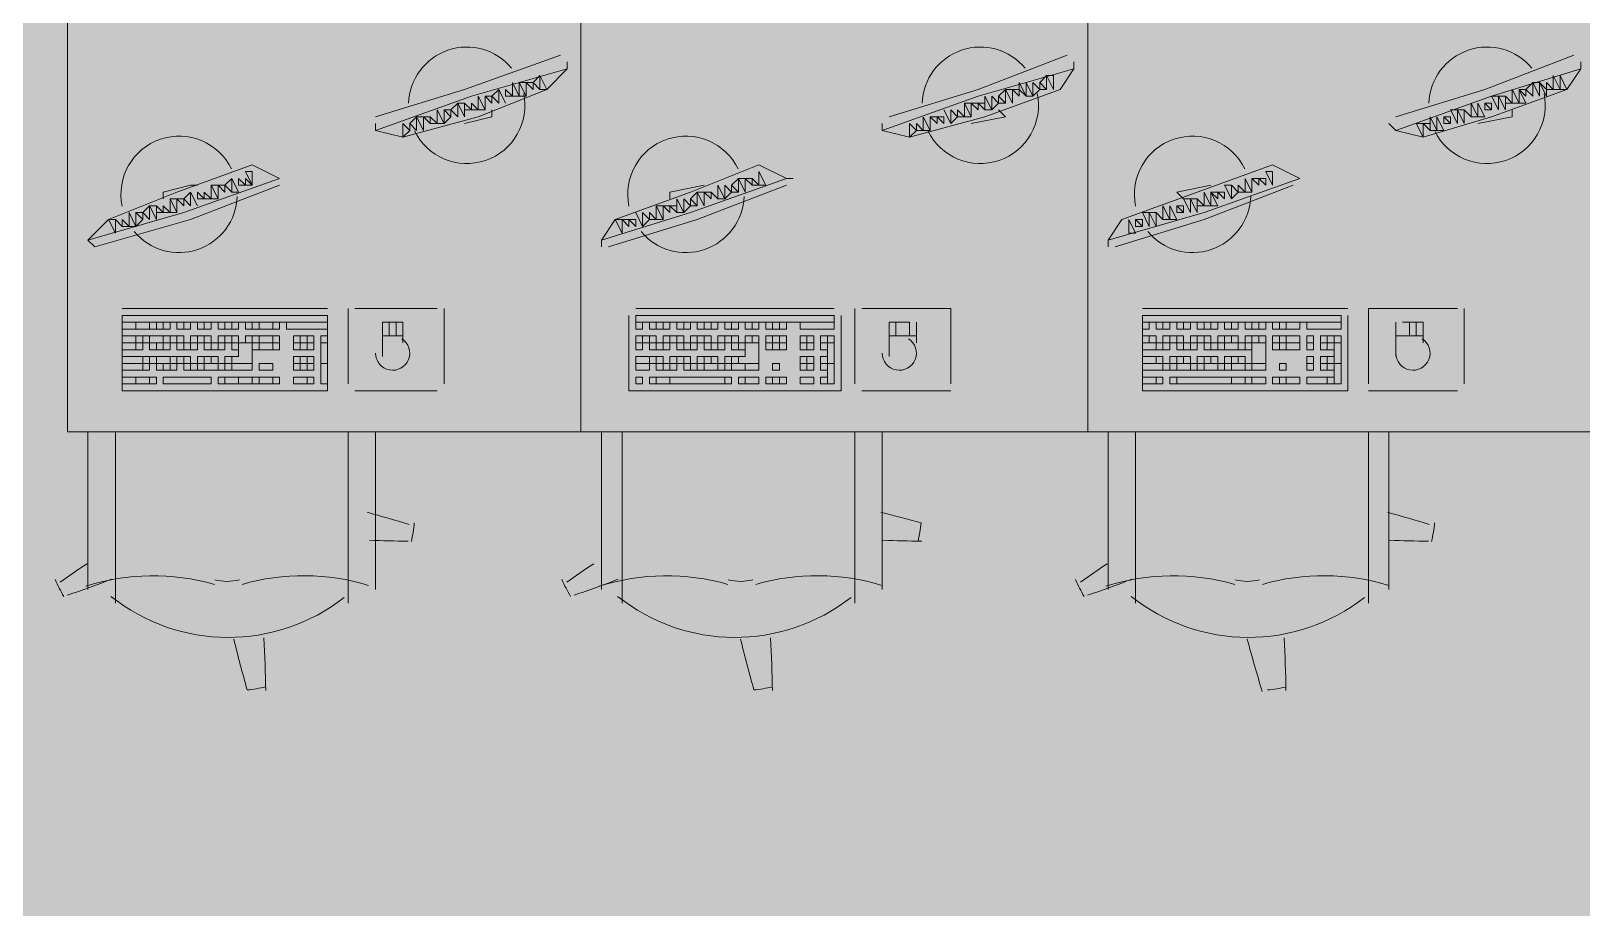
# Model space of a CAD drawing. Header units: millimetres. Extents: x -59 to 47, y 152 to 919.
# Drawn here: x 19.756 to 23.151, y 467.009 to 468.929 of the extents above; entities that cross this region are included whole.
import ezdxf

# ---------------------------------------------------------------- set-up
doc = ezdxf.new("R2010")
doc.units = ezdxf.units.MM
doc.layers.add('PDF_014405$FT-FIXFIT', color=7, linetype='Continuous')
doc.layers.add('PDF_014405$HL-TMP', color=7, linetype='Continuous', true_color=0xe6db59)

msp = doc.modelspace()

# ---------------------------------------------------------------- linework, layer by layer
at = {"layer": 'PDF_014405$FT-FIXFIT', "lineweight": 0}
for points in [[(19.8358, 469.2658), (20.9607, 469.2658), (20.9607, 468.0509), (19.8358, 468.0509)], [(20.9607, 469.2658), (22.0706, 469.2658), (22.0706, 468.0509), (20.9607, 468.0509)], [(22.0706, 469.2658), (23.1805, 469.2658), (23.1805, 468.0509), (22.0706, 468.0509)], [(20.8107, 468.8159), (20.8107, 468.8009), (20.8107, 468.7859), (20.8257, 468.7859)], [(20.8257, 468.8159), (20.8257, 468.7859), (20.8407, 468.7859)], [(20.8407, 468.8159), (20.8257, 468.8159), (20.8407, 468.7859), (20.8407, 468.8009)], [(20.8557, 468.8159), (20.8407, 468.8159), (20.8557, 468.8009)], [(20.8707, 468.8309), (20.8557, 468.8159), (20.8707, 468.8009)], [(20.8707, 468.8309), (20.8707, 468.8009), (20.8857, 468.8009)], [(21.9206, 468.8159), (21.9206, 468.8009), (21.9356, 468.7859)], [(21.9356, 468.8159), (21.9356, 468.7859), (21.9506, 468.7859)], [(21.9506, 468.8159), (21.9506, 468.7859), (21.9656, 468.8009)], [(21.9806, 468.8309), (21.9656, 468.8159), (21.9806, 468.8009)], [(21.9656, 468.8159), (21.9656, 468.8009), (21.9806, 468.8009)], [(21.9956, 468.8309), (21.9806, 468.8309), (21.9956, 468.8009)], [(23.0455, 468.8159), (23.0305, 468.8009), (23.0455, 468.7859)], [(23.0605, 468.8159), (23.0455, 468.8159), (23.0605, 468.7859)], [(23.0605, 468.8159), (23.0755, 468.7859), (23.0755, 468.8009)], [(23.0755, 468.8159), (23.0755, 468.8009), (23.0905, 468.8009)], [(23.0905, 468.8309), (23.0905, 468.8159), (23.0905, 468.8009), (23.1055, 468.8009)], [(23.1055, 468.8309), (23.1055, 468.8009), (23.1205, 468.8009)], [(20.6907, 468.7709), (20.6757, 468.7559), (20.6907, 468.7409)], [(20.7057, 468.7709), (20.6907, 468.7709), (20.7057, 468.7409)], [(20.7057, 468.7709), (20.7057, 468.7559), (20.7207, 468.7559)], [(20.7207, 468.7709), (20.7207, 468.7559), (20.7357, 468.7559)], [(20.7357, 468.7859), (20.7357, 468.7559), (20.7507, 468.7559)], [(20.7507, 468.7859), (20.7507, 468.7559), (20.7507, 468.7709)], [(20.7657, 468.7859), (20.7507, 468.7859), (20.7657, 468.7709)], [(20.7807, 468.8009), (20.7657, 468.7859), (20.7807, 468.7709)], [(20.7957, 468.8009), (20.7957, 468.7859), (20.8107, 468.7859)], [(21.8006, 468.7709), (21.8006, 468.7559), (21.8006, 468.7409), (21.8156, 468.7409)], [(21.8156, 468.7709), (21.8006, 468.7709), (21.8156, 468.7409)], [(21.8306, 468.7709), (21.8156, 468.7709), (21.8306, 468.7559)], [(21.8456, 468.7709), (21.8306, 468.7709), (21.8456, 468.7559)], [(21.8456, 468.7859), (21.8456, 468.7559), (21.8606, 468.7559)], [(21.8606, 468.7859), (21.8606, 468.7559), (21.8756, 468.7709)], [(21.8906, 468.8009), (21.8756, 468.7859), (21.8906, 468.7709)], [(21.8756, 468.7859), (21.8756, 468.7709), (21.8906, 468.7709)], [(21.9056, 468.8009), (21.8906, 468.8009), (21.9056, 468.7709)], [(21.9206, 468.8009), (21.9056, 468.8009), (21.9206, 468.7859)], [(22.9105, 468.7709), (22.9105, 468.7559), (22.9105, 468.7409), (22.9255, 468.7409)], [(22.9255, 468.7709), (22.9255, 468.7409), (22.9405, 468.7409)], [(22.9555, 468.7709), (22.9405, 468.7709), (22.9555, 468.7559)], [(22.9405, 468.7709), (22.9405, 468.7559), (22.9555, 468.7559)], [(22.9705, 468.7859), (22.9555, 468.7859), (22.9705, 468.7559)], [(22.9855, 468.7859), (22.9705, 468.7859), (22.9855, 468.7559), (22.9855, 468.7709)], [(22.9855, 468.7859), (22.9855, 468.7709), (23.0005, 468.7709)], [(23.0005, 468.8009), (23.0005, 468.7859), (23.0005, 468.7709), (23.0155, 468.7709)], [(23.0155, 468.8009), (23.0155, 468.7709), (23.0305, 468.7709)], [(23.0305, 468.8009), (23.0155, 468.8009), (23.0305, 468.7859)], [(20.6007, 468.7409), (20.5857, 468.7259), (20.6007, 468.7109)], [(20.6157, 468.7409), (20.6007, 468.7409), (20.6157, 468.7109)], [(20.6307, 468.7409), (20.6157, 468.7409), (20.6307, 468.7259)], [(20.6307, 468.7409), (20.6307, 468.7259), (20.6457, 468.7259)], [(20.6457, 468.7559), (20.6457, 468.7259), (20.6607, 468.7259)], [(20.6607, 468.7559), (20.6607, 468.7259), (20.6757, 468.7409)], [(20.6757, 468.7559), (20.6607, 468.7559), (20.6757, 468.7409)], [(21.7106, 468.7409), (21.7106, 468.7259), (21.7106, 468.7109), (21.7256, 468.7109)], [(21.7406, 468.7409), (21.7256, 468.7409), (21.7406, 468.7259)], [(21.7556, 468.7409), (21.7406, 468.7409), (21.7556, 468.7259)], [(21.7706, 468.7559), (21.7706, 468.7259), (21.7856, 468.7409)], [(21.7856, 468.7559), (21.7856, 468.7409), (21.8006, 468.7409)], [(22.8205, 468.7409), (22.8205, 468.7259), (22.8205, 468.7109), (22.8355, 468.7109)], [(22.8355, 468.7409), (22.8355, 468.7109), (22.8505, 468.7109)], [(22.8505, 468.7409), (22.8505, 468.7259), (22.8655, 468.7259)], [(22.8655, 468.7409), (22.8505, 468.7409), (22.8655, 468.7259)], [(22.8805, 468.7559), (22.8655, 468.7559), (22.8805, 468.7259)], [(22.8955, 468.7559), (22.8805, 468.7559), (22.8955, 468.7259), (22.8955, 468.7409)], [(20.5707, 468.7259), (20.5707, 468.6959), (20.5857, 468.7109)], [(21.6806, 468.7259), (21.6806, 468.6959), (21.6956, 468.7109)], [(21.6956, 468.7259), (21.6956, 468.7109), (21.7106, 468.7109)], [(22.8055, 468.7259), (22.7905, 468.7259), (22.8055, 468.6959), (22.8055, 468.7109)], [(22.8205, 468.7259), (22.8055, 468.7259), (22.8205, 468.7109)], [(20.1957, 468.5759), (20.1957, 468.6059), (20.1807, 468.5909)], [(20.1957, 468.5759), (20.2107, 468.5759), (20.1957, 468.6059)], [(20.2107, 468.5909), (20.2257, 468.5909), (20.2107, 468.6059)], [(20.2407, 468.5909), (20.2407, 468.6209), (20.2257, 468.6209)], [(20.2257, 468.5909), (20.2407, 468.5909), (20.2257, 468.6059)], [(21.3056, 468.5759), (21.3056, 468.6059), (21.2906, 468.5909)], [(21.3206, 468.5759), (21.3206, 468.6059), (21.3056, 468.6059)], [(21.3356, 468.5909), (21.3356, 468.6059), (21.3206, 468.6059)], [(21.3356, 468.5909), (21.3506, 468.5909), (21.3356, 468.6059)], [(21.3506, 468.5909), (21.3656, 468.5909), (21.3506, 468.6209)], [(22.4155, 468.5759), (22.4305, 468.5759), (22.4155, 468.6059), (22.4155, 468.5909)], [(22.4455, 468.5909), (22.4455, 468.6059), (22.4305, 468.6059)], [(22.4605, 468.5909), (22.4605, 468.6059), (22.4455, 468.6059)], [(22.4755, 468.5909), (22.4755, 468.6209), (22.4605, 468.6209)], [(20.1057, 468.5459), (20.1057, 468.5759), (20.0907, 468.5609)], [(20.1207, 468.5609), (20.1357, 468.5609), (20.1207, 468.5759)], [(20.1357, 468.5609), (20.1507, 468.5609), (20.1357, 468.5759)], [(20.1657, 468.5609), (20.1657, 468.5759), (20.1657, 468.5909), (20.1507, 468.5909)], [(20.1507, 468.5609), (20.1657, 468.5609), (20.1507, 468.5909)], [(20.1807, 468.5759), (20.1807, 468.5909), (20.1657, 468.5909)], [(21.2156, 468.5459), (21.2156, 468.5759), (21.2007, 468.5609)], [(21.2306, 468.5459), (21.2306, 468.5759), (21.2156, 468.5759)], [(21.2456, 468.5609), (21.2456, 468.5759), (21.2306, 468.5759)], [(21.2606, 468.5609), (21.2756, 468.5609), (21.2606, 468.5909)], [(21.2756, 468.5609), (21.2906, 468.5759), (21.2756, 468.5909)], [(21.2906, 468.5759), (21.3056, 468.5759), (21.2906, 468.5909)], [(22.3256, 468.5459), (22.3406, 468.5459), (22.3256, 468.5759), (22.3256, 468.5609)], [(22.3556, 468.5609), (22.3556, 468.5759), (22.3406, 468.5759)], [(22.3406, 468.5459), (22.3556, 468.5459), (22.3406, 468.5759)], [(22.3705, 468.5609), (22.3705, 468.5759), (22.3556, 468.5759)], [(22.3855, 468.5609), (22.3855, 468.5909), (22.3705, 468.5909)], [(22.3855, 468.5609), (22.4005, 468.5759), (22.3855, 468.5909)], [(22.4005, 468.5759), (22.4155, 468.5759), (22.4005, 468.5909)], [(19.9708, 468.5009), (19.9858, 468.5009), (19.9708, 468.5309)], [(20.0008, 468.5159), (20.0008, 468.5309), (19.9858, 468.5309)], [(19.9858, 468.5009), (20.0008, 468.5159), (19.9858, 468.5309)], [(20.0158, 468.5159), (20.0158, 468.5459), (20.0008, 468.5309)], [(20.0308, 468.5159), (20.0308, 468.5459), (20.0158, 468.5459)], [(20.0308, 468.5309), (20.0458, 468.5309), (20.0308, 468.5459)], [(20.0458, 468.5309), (20.0608, 468.5309), (20.0458, 468.5459)], [(20.0757, 468.5309), (20.0757, 468.5459), (20.0757, 468.5609), (20.0608, 468.5609)], [(20.0608, 468.5309), (20.0757, 468.5309), (20.0608, 468.5609)], [(20.0907, 468.5459), (20.0907, 468.5609), (20.0757, 468.5609)], [(21.0957, 468.5009), (21.1107, 468.5159), (21.0957, 468.5309)], [(21.1107, 468.5159), (21.1257, 468.5159), (21.1107, 468.5309)], [(21.1407, 468.5159), (21.1407, 468.5459), (21.1257, 468.5459)], [(21.1257, 468.5159), (21.1407, 468.5159), (21.1257, 468.5459), (21.1257, 468.5309)], [(21.1557, 468.5309), (21.1557, 468.5459), (21.1407, 468.5459)], [(21.1707, 468.5309), (21.1707, 468.5459), (21.1557, 468.5459)], [(21.1707, 468.5309), (21.1857, 468.5309), (21.1707, 468.5609)], [(21.1857, 468.5309), (21.2007, 468.5459), (21.1857, 468.5609)], [(21.2007, 468.5459), (21.2156, 468.5459), (21.2007, 468.5609)], [(22.2056, 468.5009), (22.2056, 468.5309), (22.1906, 468.5309)], [(22.2206, 468.5009), (22.2206, 468.5159), (22.2206, 468.5309), (22.2056, 468.5309)], [(22.2356, 468.5159), (22.2506, 468.5159), (22.2356, 468.5459), (22.2356, 468.5309)], [(22.2506, 468.5159), (22.2656, 468.5159), (22.2506, 468.5459)], [(22.2806, 468.5309), (22.2806, 468.5459), (22.2656, 468.5459)], [(22.2656, 468.5309), (22.2806, 468.5309), (22.2656, 468.5459)], [(22.2956, 468.5309), (22.2956, 468.5609), (22.2806, 468.5609)], [(22.3106, 468.5309), (22.3106, 468.5459), (22.3106, 468.5609), (22.2956, 468.5609)], [(22.3106, 468.5459), (22.3256, 468.5459), (22.3106, 468.5609)], [(19.9408, 468.4859), (19.9408, 468.5159), (19.9258, 468.5159)], [(19.9558, 468.5009), (19.9708, 468.5009), (19.9558, 468.5159)], [(21.0507, 468.4859), (21.0507, 468.5159), (21.0357, 468.5159)], [(21.0657, 468.5009), (21.0657, 468.5159), (21.0507, 468.5159)], [(21.0807, 468.5009), (21.0807, 468.5159), (21.0657, 468.5159)], [(22.1606, 468.4859), (22.1756, 468.4859), (22.1606, 468.5159)], [(22.1906, 468.5009), (22.1906, 468.5159), (22.1756, 468.5159)], [(22.1756, 468.5009), (22.1906, 468.5009), (22.1756, 468.5159)], [(19.9558, 468.3059), (20.4057, 468.3059), (20.4057, 468.2909), (19.9558, 468.2909)], [(21.0807, 468.3059), (21.5156, 468.3059), (21.5156, 468.2909), (21.0807, 468.2909)], [(22.1906, 468.3059), (22.6255, 468.3059), (22.6255, 468.2909), (22.1906, 468.2909)], [(19.9558, 468.2759), (19.9858, 468.2759), (19.9858, 468.2909), (19.9558, 468.2909)], [(19.9558, 468.2459), (19.9858, 468.2459), (19.9858, 468.2609), (19.9558, 468.2609)], [(19.9858, 468.2759), (20.0158, 468.2759), (20.0158, 468.2909), (19.9858, 468.2909)], [(19.9858, 468.2459), (20.0008, 468.2459), (20.0008, 468.2609), (19.9858, 468.2609)], [(20.0008, 468.2459), (20.0158, 468.2459), (20.0158, 468.2609), (20.0008, 468.2609)], [(20.0158, 468.2759), (20.0308, 468.2759), (20.0308, 468.2909), (20.0158, 468.2909)], [(20.0158, 468.2459), (20.0458, 468.2459), (20.0458, 468.2609), (20.0158, 468.2609)], [(20.0308, 468.2759), (20.0458, 468.2759), (20.0458, 468.2909), (20.0308, 468.2909)], [(20.0458, 468.2759), (20.0608, 468.2759), (20.0608, 468.2909), (20.0458, 468.2909)], [(20.0458, 468.2459), (20.0608, 468.2459), (20.0608, 468.2609), (20.0458, 468.2609)], [(20.0608, 468.2459), (20.0757, 468.2459), (20.0757, 468.2609), (20.0608, 468.2609)], [(20.0757, 468.2759), (20.0907, 468.2759), (20.0907, 468.2909), (20.0757, 468.2909)], [(20.0757, 468.2459), (20.0907, 468.2459), (20.0907, 468.2609), (20.0757, 468.2609)], [(20.0907, 468.2759), (20.1057, 468.2759), (20.1057, 468.2909), (20.0907, 468.2909)], [(20.1057, 468.2459), (20.1207, 468.2459), (20.1207, 468.2609), (20.1057, 468.2609)], [(20.1207, 468.2759), (20.1357, 468.2759), (20.1357, 468.2909), (20.1207, 468.2909)], [(20.1207, 468.2459), (20.1357, 468.2459), (20.1357, 468.2609), (20.1207, 468.2609)], [(20.1357, 468.2759), (20.1507, 468.2759), (20.1507, 468.2909), (20.1357, 468.2909)], [(20.1357, 468.2459), (20.1507, 468.2459), (20.1507, 468.2609), (20.1357, 468.2609)], [(20.1657, 468.2759), (20.1807, 468.2759), (20.1807, 468.2909), (20.1657, 468.2909)], [(20.1657, 468.2459), (20.1807, 468.2459), (20.1807, 468.2609), (20.1657, 468.2609)], [(20.1807, 468.2759), (20.1957, 468.2759), (20.1957, 468.2909), (20.1807, 468.2909)], [(20.1807, 468.2459), (20.1957, 468.2459), (20.1957, 468.2609), (20.1807, 468.2609)], [(20.1957, 468.2759), (20.2107, 468.2759), (20.2107, 468.2909), (20.1957, 468.2909)], [(20.1957, 468.2459), (20.2107, 468.2459), (20.2107, 468.2609), (20.1957, 468.2609)], [(20.2257, 468.2759), (20.2407, 468.2759), (20.2407, 468.2909), (20.2257, 468.2909)], [(20.2257, 468.2459), (20.2407, 468.2459), (20.2407, 468.2609), (20.2257, 468.2609)], [(20.2407, 468.2759), (20.2557, 468.2759), (20.2557, 468.2909), (20.2407, 468.2909)], [(20.2407, 468.2459), (20.2557, 468.2459), (20.2557, 468.2609), (20.2407, 468.2609)], [(20.2557, 468.2759), (20.2857, 468.2759), (20.2857, 468.2909), (20.2557, 468.2909)], [(20.2557, 468.2459), (20.2857, 468.2459), (20.2857, 468.2609), (20.2557, 468.2609)], [(20.2857, 468.2759), (20.3007, 468.2759), (20.3007, 468.2909), (20.2857, 468.2909)], [(20.2857, 468.2459), (20.3007, 468.2459), (20.3007, 468.2609), (20.2857, 468.2609)], [(20.3157, 468.2909), (20.4057, 468.2909), (20.4057, 468.2759), (20.3157, 468.2759)], [(20.3307, 468.2459), (20.3457, 468.2459), (20.3457, 468.2609), (20.3307, 468.2609)], [(20.3457, 468.2459), (20.3607, 468.2459), (20.3607, 468.2609), (20.3457, 468.2609)], [(20.3607, 468.2459), (20.3757, 468.2459), (20.3757, 468.2609), (20.3607, 468.2609)], [(20.3907, 468.2459), (20.4057, 468.2459), (20.4057, 468.2609), (20.3907, 468.2609)], [(21.0807, 468.2759), (21.0957, 468.2759), (21.0957, 468.2909), (21.0807, 468.2909)], [(21.0807, 468.2459), (21.0957, 468.2459), (21.0957, 468.2609), (21.0807, 468.2609)], [(21.0957, 468.2459), (21.1107, 468.2459), (21.1107, 468.2609), (21.0957, 468.2609)], [(21.1107, 468.2759), (21.1257, 468.2759), (21.1257, 468.2909), (21.1107, 468.2909)], [(21.1107, 468.2459), (21.1257, 468.2459), (21.1257, 468.2609), (21.1107, 468.2609)], [(21.1257, 468.2759), (21.1407, 468.2759), (21.1407, 468.2909), (21.1257, 468.2909)], [(21.1407, 468.2759), (21.1557, 468.2759), (21.1557, 468.2909), (21.1407, 468.2909)], [(21.1407, 468.2459), (21.1557, 468.2459), (21.1557, 468.2609), (21.1407, 468.2609)], [(21.1557, 468.2459), (21.1707, 468.2459), (21.1707, 468.2609), (21.1557, 468.2609)], [(21.1707, 468.2759), (21.1857, 468.2759), (21.1857, 468.2909), (21.1707, 468.2909)], [(21.1707, 468.2459), (21.1857, 468.2459), (21.1857, 468.2609), (21.1707, 468.2609)], [(21.1857, 468.2759), (21.2007, 468.2759), (21.2007, 468.2909), (21.1857, 468.2909)], [(21.2007, 468.2459), (21.2156, 468.2459), (21.2156, 468.2609), (21.2007, 468.2609)], [(21.2156, 468.2759), (21.2306, 468.2759), (21.2306, 468.2909), (21.2156, 468.2909)], [(21.2156, 468.2459), (21.2306, 468.2459), (21.2306, 468.2609), (21.2156, 468.2609)], [(21.2306, 468.2759), (21.2456, 468.2759), (21.2456, 468.2909), (21.2306, 468.2909)], [(21.2306, 468.2459), (21.2456, 468.2459), (21.2456, 468.2609), (21.2306, 468.2609)], [(21.2456, 468.2759), (21.2606, 468.2759), (21.2606, 468.2909), (21.2456, 468.2909)], [(21.2606, 468.2459), (21.2756, 468.2459), (21.2756, 468.2609), (21.2606, 468.2609)], [(21.2756, 468.2759), (21.2906, 468.2759), (21.2906, 468.2909), (21.2756, 468.2909)], [(21.2756, 468.2459), (21.2906, 468.2459), (21.2906, 468.2609), (21.2756, 468.2609)], [(21.2906, 468.2759), (21.3056, 468.2759), (21.3056, 468.2909), (21.2906, 468.2909)], [(21.2906, 468.2459), (21.3056, 468.2459), (21.3056, 468.2609), (21.2906, 468.2609)], [(21.3206, 468.2759), (21.3356, 468.2759), (21.3356, 468.2909), (21.3206, 468.2909)], [(21.3206, 468.2459), (21.3356, 468.2459), (21.3356, 468.2609), (21.3206, 468.2609)], [(21.3356, 468.2759), (21.3506, 468.2759), (21.3506, 468.2909), (21.3356, 468.2909)], [(21.3356, 468.2459), (21.3506, 468.2459), (21.3506, 468.2609), (21.3356, 468.2609)], [(21.3656, 468.2759), (21.3806, 468.2759), (21.3806, 468.2909), (21.3656, 468.2909)], [(21.3656, 468.2459), (21.3806, 468.2459), (21.3806, 468.2609), (21.3656, 468.2609)], [(21.3806, 468.2759), (21.3956, 468.2759), (21.3956, 468.2909), (21.3806, 468.2909)], [(21.3806, 468.2459), (21.3956, 468.2459), (21.3956, 468.2609), (21.3806, 468.2609)], [(21.3956, 468.2759), (21.4106, 468.2759), (21.4106, 468.2909), (21.3956, 468.2909)], [(21.3956, 468.2459), (21.4106, 468.2459), (21.4106, 468.2609), (21.3956, 468.2609)], [(21.4406, 468.2909), (21.5156, 468.2909), (21.5156, 468.2759), (21.4406, 468.2759)], [(21.4406, 468.2459), (21.4556, 468.2459), (21.4556, 468.2609), (21.4406, 468.2609)], [(21.4556, 468.2459), (21.4706, 468.2459), (21.4706, 468.2609), (21.4556, 468.2609)], [(21.4856, 468.2459), (21.5006, 468.2459), (21.5006, 468.2609), (21.4856, 468.2609)], [(21.5006, 468.2459), (21.5156, 468.2459), (21.5156, 468.2609), (21.5006, 468.2609)], [(22.1906, 468.2759), (22.2056, 468.2759), (22.2056, 468.2909), (22.1906, 468.2909)], [(22.1906, 468.2459), (22.2056, 468.2459), (22.2056, 468.2609), (22.1906, 468.2609)], [(22.2056, 468.2459), (22.2206, 468.2459), (22.2206, 468.2609), (22.2056, 468.2609)], [(22.2206, 468.2759), (22.2356, 468.2759), (22.2356, 468.2909), (22.2206, 468.2909)], [(22.2356, 468.2759), (22.2506, 468.2759), (22.2506, 468.2909), (22.2356, 468.2909)], [(22.2356, 468.2459), (22.2506, 468.2459), (22.2506, 468.2609), (22.2356, 468.2609)], [(22.2506, 468.2459), (22.2656, 468.2459), (22.2656, 468.2609), (22.2506, 468.2609)], [(22.2656, 468.2759), (22.2806, 468.2759), (22.2806, 468.2909), (22.2656, 468.2909)], [(22.2656, 468.2459), (22.2806, 468.2459), (22.2806, 468.2609), (22.2656, 468.2609)], [(22.2806, 468.2759), (22.2956, 468.2759), (22.2956, 468.2909), (22.2806, 468.2909)], [(22.2956, 468.2459), (22.3106, 468.2459), (22.3106, 468.2609), (22.2956, 468.2609)], [(22.3106, 468.2759), (22.3256, 468.2759), (22.3256, 468.2909), (22.3106, 468.2909)], [(22.3106, 468.2459), (22.3256, 468.2459), (22.3256, 468.2609), (22.3106, 468.2609)], [(22.3256, 468.2759), (22.3406, 468.2759), (22.3406, 468.2909), (22.3256, 468.2909)], [(22.3256, 468.2459), (22.3406, 468.2459), (22.3406, 468.2609), (22.3256, 468.2609)], [(22.3406, 468.2759), (22.3556, 468.2759), (22.3556, 468.2909), (22.3406, 468.2909)], [(22.3556, 468.2459), (22.3705, 468.2459), (22.3705, 468.2609), (22.3556, 468.2609)], [(22.3705, 468.2759), (22.3855, 468.2759), (22.3855, 468.2909), (22.3705, 468.2909)], [(22.3705, 468.2459), (22.3855, 468.2459), (22.3855, 468.2609), (22.3705, 468.2609)], [(22.3855, 468.2759), (22.4005, 468.2759), (22.4005, 468.2909), (22.3855, 468.2909)], [(22.3855, 468.2459), (22.4005, 468.2459), (22.4005, 468.2609), (22.3855, 468.2609)], [(22.4155, 468.2759), (22.4305, 468.2759), (22.4305, 468.2909), (22.4155, 468.2909)], [(22.4155, 468.2459), (22.4305, 468.2459), (22.4305, 468.2609), (22.4155, 468.2609)], [(22.4305, 468.2759), (22.4455, 468.2759), (22.4455, 468.2909), (22.4305, 468.2909)], [(22.4305, 468.2459), (22.4455, 468.2459), (22.4455, 468.2609), (22.4305, 468.2609)], [(22.4455, 468.2759), (22.4605, 468.2759), (22.4605, 468.2909), (22.4455, 468.2909)], [(22.4455, 468.2459), (22.4605, 468.2459), (22.4605, 468.2609), (22.4455, 468.2609)], [(22.4755, 468.2759), (22.4905, 468.2759), (22.4905, 468.2909), (22.4755, 468.2909)], [(22.4755, 468.2459), (22.4905, 468.2459), (22.4905, 468.2609), (22.4755, 468.2609)], [(22.4905, 468.2759), (22.5055, 468.2759), (22.5055, 468.2909), (22.4905, 468.2909)], [(22.4905, 468.2459), (22.5055, 468.2459), (22.5055, 468.2609), (22.4905, 468.2609)], [(22.5055, 468.2759), (22.5355, 468.2759), (22.5355, 468.2909), (22.5055, 468.2909)], [(22.5055, 468.2459), (22.5355, 468.2459), (22.5355, 468.2609), (22.5055, 468.2609)], [(22.5505, 468.2909), (22.6255, 468.2909), (22.6255, 468.2759), (22.5505, 468.2759)], [(22.5505, 468.2459), (22.5655, 468.2459), (22.5655, 468.2609), (22.5505, 468.2609)], [(22.5805, 468.2459), (22.5955, 468.2459), (22.5955, 468.2609), (22.5805, 468.2609)], [(22.5955, 468.2459), (22.6105, 468.2459), (22.6105, 468.2609), (22.5955, 468.2609)], [(22.6105, 468.2459), (22.6255, 468.2459), (22.6255, 468.2609), (22.6105, 468.2609)], [(19.9558, 468.2309), (19.9858, 468.2309), (19.9858, 468.2459), (19.9558, 468.2459)], [(19.9858, 468.2309), (20.0008, 468.2309), (20.0008, 468.2459), (19.9858, 468.2459)], [(20.0158, 468.2309), (20.0308, 468.2309), (20.0308, 468.2459), (20.0158, 468.2459)], [(20.0308, 468.2309), (20.0458, 468.2309), (20.0458, 468.2459), (20.0308, 468.2459)], [(20.0458, 468.2309), (20.0608, 468.2309), (20.0608, 468.2459), (20.0458, 468.2459)], [(20.0757, 468.2309), (20.0907, 468.2309), (20.0907, 468.2459), (20.0757, 468.2459)], [(20.0907, 468.2309), (20.1057, 468.2309), (20.1057, 468.2459), (20.0907, 468.2459)], [(20.1057, 468.2309), (20.1207, 468.2309), (20.1207, 468.2459), (20.1057, 468.2459)], [(20.1357, 468.2309), (20.1507, 468.2309), (20.1507, 468.2459), (20.1357, 468.2459)], [(20.1507, 468.2309), (20.1657, 468.2309), (20.1657, 468.2459), (20.1507, 468.2459)], [(20.1657, 468.2309), (20.1807, 468.2309), (20.1807, 468.2459), (20.1657, 468.2459)], [(20.2107, 468.2009), (20.2407, 468.2009), (20.2407, 468.2459), (20.2107, 468.2459), (20.2107, 468.2159), (20.1957, 468.2159), (20.1957, 468.2009)], [(20.1957, 468.2309), (20.2107, 468.2309), (20.2107, 468.2459), (20.1957, 468.2459)], [(20.2407, 468.2309), (20.2557, 468.2309), (20.2557, 468.2459), (20.2407, 468.2459)], [(20.2557, 468.2309), (20.2857, 468.2309), (20.2857, 468.2459), (20.2557, 468.2459)], [(20.2857, 468.2309), (20.3007, 468.2309), (20.3007, 468.2459), (20.2857, 468.2459)], [(20.3307, 468.2309), (20.3457, 468.2309), (20.3457, 468.2459), (20.3307, 468.2459)], [(20.3457, 468.2309), (20.3607, 468.2309), (20.3607, 468.2459), (20.3457, 468.2459)], [(20.3607, 468.2309), (20.3757, 468.2309), (20.3757, 468.2459), (20.3607, 468.2459)], [(20.3907, 468.2009), (20.4057, 468.2009), (20.4057, 468.2459), (20.3907, 468.2459)], [(21.0807, 468.2309), (21.0957, 468.2309), (21.0957, 468.2459), (21.0807, 468.2459)], [(21.1107, 468.2309), (21.1257, 468.2309), (21.1257, 468.2459), (21.1107, 468.2459)], [(21.1257, 468.2309), (21.1407, 468.2309), (21.1407, 468.2459), (21.1257, 468.2459)], [(21.1407, 468.2309), (21.1557, 468.2309), (21.1557, 468.2459), (21.1407, 468.2459)], [(21.1707, 468.2309), (21.1857, 468.2309), (21.1857, 468.2459), (21.1707, 468.2459)], [(21.1857, 468.2309), (21.2007, 468.2309), (21.2007, 468.2459), (21.1857, 468.2459)], [(21.2007, 468.2309), (21.2156, 468.2309), (21.2156, 468.2459), (21.2007, 468.2459)], [(21.2306, 468.2309), (21.2456, 468.2309), (21.2456, 468.2459), (21.2306, 468.2459)], [(21.2456, 468.2309), (21.2606, 468.2309), (21.2606, 468.2459), (21.2456, 468.2459)], [(21.2606, 468.2309), (21.2756, 468.2309), (21.2756, 468.2459), (21.2606, 468.2459)], [(21.2906, 468.2309), (21.3056, 468.2309), (21.3056, 468.2459), (21.2906, 468.2459)], [(21.3206, 468.2009), (21.3506, 468.2009), (21.3506, 468.2459), (21.3206, 468.2459), (21.3206, 468.2159), (21.3056, 468.2159), (21.3056, 468.2009)], [(21.3056, 468.2309), (21.3206, 468.2309), (21.3206, 468.2459), (21.3056, 468.2459)], [(21.3656, 468.2309), (21.3806, 468.2309), (21.3806, 468.2459), (21.3656, 468.2459)], [(21.3806, 468.2309), (21.3956, 468.2309), (21.3956, 468.2459), (21.3806, 468.2459)], [(21.3956, 468.2309), (21.4106, 468.2309), (21.4106, 468.2459), (21.3956, 468.2459)], [(21.4406, 468.2309), (21.4556, 468.2309), (21.4556, 468.2459), (21.4406, 468.2459)], [(21.4556, 468.2309), (21.4706, 468.2309), (21.4706, 468.2459), (21.4556, 468.2459)], [(21.4856, 468.2309), (21.5006, 468.2309), (21.5006, 468.2459), (21.4856, 468.2459)], [(21.5006, 468.2009), (21.5156, 468.2009), (21.5156, 468.2459), (21.5006, 468.2459)], [(22.1906, 468.2309), (22.2206, 468.2309), (22.2206, 468.2459), (22.1906, 468.2459)], [(22.2206, 468.2309), (22.2356, 468.2309), (22.2356, 468.2459), (22.2206, 468.2459)], [(22.2356, 468.2309), (22.2506, 468.2309), (22.2506, 468.2459), (22.2356, 468.2459)], [(22.2656, 468.2309), (22.2806, 468.2309), (22.2806, 468.2459), (22.2656, 468.2459)], [(22.2806, 468.2309), (22.2956, 468.2309), (22.2956, 468.2459), (22.2806, 468.2459)], [(22.2956, 468.2309), (22.3106, 468.2309), (22.3106, 468.2459), (22.2956, 468.2459)], [(22.3256, 468.2309), (22.3406, 468.2309), (22.3406, 468.2459), (22.3256, 468.2459)], [(22.3406, 468.2309), (22.3556, 468.2309), (22.3556, 468.2459), (22.3406, 468.2459)], [(22.3556, 468.2309), (22.3705, 468.2309), (22.3705, 468.2459), (22.3556, 468.2459)], [(22.3705, 468.2309), (22.4005, 468.2309), (22.4005, 468.2459), (22.3705, 468.2459)], [(22.4005, 468.2309), (22.4155, 468.2309), (22.4155, 468.2459), (22.4005, 468.2459)], [(22.4155, 468.2309), (22.4305, 468.2309), (22.4305, 468.2459), (22.4155, 468.2459)], [(22.4455, 468.2009), (22.4605, 468.2009), (22.4605, 468.2459), (22.4305, 468.2459), (22.4305, 468.2159), (22.4305, 468.2009)], [(22.4755, 468.2309), (22.4905, 468.2309), (22.4905, 468.2459), (22.4755, 468.2459)], [(22.4905, 468.2309), (22.5055, 468.2309), (22.5055, 468.2459), (22.4905, 468.2459)], [(22.5055, 468.2309), (22.5355, 468.2309), (22.5355, 468.2459), (22.5055, 468.2459)], [(22.5505, 468.2309), (22.5655, 468.2309), (22.5655, 468.2459), (22.5505, 468.2459)], [(22.5805, 468.2309), (22.5955, 468.2309), (22.5955, 468.2459), (22.5805, 468.2459)], [(22.5955, 468.2309), (22.6105, 468.2309), (22.6105, 468.2459), (22.5955, 468.2459)], [(22.6105, 468.2009), (22.6255, 468.2009), (22.6255, 468.2459), (22.6105, 468.2459)], [(19.9558, 468.2009), (20.0008, 468.2009), (20.0008, 468.2159), (19.9558, 468.2159)], [(19.9558, 468.1859), (20.0008, 468.1859), (20.0008, 468.2009), (19.9558, 468.2009)], [(20.0008, 468.2009), (20.0158, 468.2009), (20.0158, 468.2159), (20.0008, 468.2159)], [(20.0008, 468.1859), (20.0158, 468.1859), (20.0158, 468.2009), (20.0008, 468.2009)], [(20.0158, 468.2009), (20.0308, 468.2009), (20.0308, 468.2159), (20.0158, 468.2159)], [(20.0308, 468.2009), (20.0608, 468.2009), (20.0608, 468.2159), (20.0308, 468.2159)], [(20.0308, 468.1859), (20.0458, 468.1859), (20.0458, 468.2009), (20.0308, 468.2009)], [(20.0458, 468.1859), (20.0608, 468.1859), (20.0608, 468.2009), (20.0458, 468.2009)], [(20.0608, 468.2009), (20.0757, 468.2009), (20.0757, 468.2159), (20.0608, 468.2159)], [(20.0608, 468.1859), (20.0757, 468.1859), (20.0757, 468.2009), (20.0608, 468.2009)], [(20.0757, 468.2009), (20.0907, 468.2009), (20.0907, 468.2159), (20.0757, 468.2159)], [(20.0907, 468.2009), (20.1057, 468.2009), (20.1057, 468.2159), (20.0907, 468.2159)], [(20.0907, 468.1859), (20.1057, 468.1859), (20.1057, 468.2009), (20.0907, 468.2009)], [(20.1057, 468.1859), (20.1207, 468.1859), (20.1207, 468.2009), (20.1057, 468.2009)], [(20.1207, 468.2009), (20.1357, 468.2009), (20.1357, 468.2159), (20.1207, 468.2159)], [(20.1207, 468.1859), (20.1357, 468.1859), (20.1357, 468.2009), (20.1207, 468.2009)], [(20.1357, 468.2009), (20.1507, 468.2009), (20.1507, 468.2159), (20.1357, 468.2159)], [(20.1357, 468.1859), (20.1657, 468.1859), (20.1657, 468.2009), (20.1357, 468.2009)], [(20.1507, 468.2009), (20.1657, 468.2009), (20.1657, 468.2159), (20.1507, 468.2159)], [(20.1657, 468.1859), (20.1807, 468.1859), (20.1807, 468.2009), (20.1657, 468.2009)], [(20.1807, 468.2009), (20.1957, 468.2009), (20.1957, 468.2159), (20.1807, 468.2159)], [(20.1807, 468.1859), (20.1957, 468.1859), (20.1957, 468.2009), (20.1807, 468.2009)], [(20.1957, 468.1859), (20.2407, 468.1859), (20.2407, 468.2009), (20.1957, 468.2009)], [(20.2557, 468.1859), (20.2857, 468.1859), (20.2857, 468.2009), (20.2557, 468.2009)], [(20.3307, 468.2009), (20.3457, 468.2009), (20.3457, 468.2159), (20.3307, 468.2159)], [(20.3307, 468.1859), (20.3457, 468.1859), (20.3457, 468.2009), (20.3307, 468.2009)], [(20.3457, 468.2009), (20.3607, 468.2009), (20.3607, 468.2159), (20.3457, 468.2159)], [(20.3457, 468.1859), (20.3607, 468.1859), (20.3607, 468.2009), (20.3457, 468.2009)], [(20.3607, 468.2009), (20.3757, 468.2009), (20.3757, 468.2159), (20.3607, 468.2159)], [(20.3607, 468.1859), (20.3757, 468.1859), (20.3757, 468.2009), (20.3607, 468.2009)], [(20.3907, 468.1559), (20.4057, 468.1559), (20.4057, 468.2009), (20.3907, 468.2009)], [(21.0807, 468.2009), (21.1107, 468.2009), (21.1107, 468.2159), (21.0807, 468.2159)], [(21.0807, 468.1859), (21.1107, 468.1859), (21.1107, 468.2009), (21.0807, 468.2009)], [(21.1107, 468.2009), (21.1257, 468.2009), (21.1257, 468.2159), (21.1107, 468.2159)], [(21.1257, 468.2009), (21.1407, 468.2009), (21.1407, 468.2159), (21.1257, 468.2159)], [(21.1257, 468.1859), (21.1407, 468.1859), (21.1407, 468.2009), (21.1257, 468.2009)], [(21.1407, 468.1859), (21.1557, 468.1859), (21.1557, 468.2009), (21.1407, 468.2009)], [(21.1557, 468.2009), (21.1707, 468.2009), (21.1707, 468.2159), (21.1557, 468.2159)], [(21.1557, 468.1859), (21.1707, 468.1859), (21.1707, 468.2009), (21.1557, 468.2009)], [(21.1707, 468.2009), (21.1857, 468.2009), (21.1857, 468.2159), (21.1707, 468.2159)], [(21.1857, 468.2009), (21.2007, 468.2009), (21.2007, 468.2159), (21.1857, 468.2159)], [(21.1857, 468.1859), (21.2007, 468.1859), (21.2007, 468.2009), (21.1857, 468.2009)], [(21.2007, 468.1859), (21.2156, 468.1859), (21.2156, 468.2009), (21.2007, 468.2009)], [(21.2156, 468.2009), (21.2306, 468.2009), (21.2306, 468.2159), (21.2156, 468.2159)], [(21.2156, 468.1859), (21.2306, 468.1859), (21.2306, 468.2009), (21.2156, 468.2009)], [(21.2306, 468.2009), (21.2456, 468.2009), (21.2456, 468.2159), (21.2306, 468.2159)], [(21.2306, 468.1859), (21.2606, 468.1859), (21.2606, 468.2009), (21.2306, 468.2009)], [(21.2456, 468.2009), (21.2606, 468.2009), (21.2606, 468.2159), (21.2456, 468.2159)], [(21.2606, 468.1859), (21.2756, 468.1859), (21.2756, 468.2009), (21.2606, 468.2009)], [(21.2756, 468.2009), (21.2906, 468.2009), (21.2906, 468.2159), (21.2756, 468.2159)], [(21.2756, 468.1859), (21.2906, 468.1859), (21.2906, 468.2009), (21.2756, 468.2009)], [(21.2906, 468.2009), (21.3056, 468.2009), (21.3056, 468.2159), (21.2906, 468.2159)], [(21.2906, 468.1859), (21.3206, 468.1859), (21.3206, 468.2009), (21.2906, 468.2009)], [(21.3206, 468.1859), (21.3506, 468.1859), (21.3506, 468.2009), (21.3206, 468.2009)], [(21.3806, 468.1859), (21.3956, 468.1859), (21.3956, 468.2009), (21.3806, 468.2009)], [(21.4406, 468.2009), (21.4556, 468.2009), (21.4556, 468.2159), (21.4406, 468.2159)], [(21.4406, 468.1859), (21.4556, 468.1859), (21.4556, 468.2009), (21.4406, 468.2009)], [(21.4556, 468.2009), (21.4706, 468.2009), (21.4706, 468.2159), (21.4556, 468.2159)], [(21.4556, 468.1859), (21.4706, 468.1859), (21.4706, 468.2009), (21.4556, 468.2009)], [(21.4856, 468.2009), (21.5006, 468.2009), (21.5006, 468.2159), (21.4856, 468.2159)], [(21.4856, 468.1859), (21.5006, 468.1859), (21.5006, 468.2009), (21.4856, 468.2009)], [(21.5006, 468.1559), (21.5156, 468.1559), (21.5156, 468.2009), (21.5006, 468.2009)], [(22.1906, 468.2009), (22.2206, 468.2009), (22.2206, 468.2159), (22.1906, 468.2159)], [(22.1906, 468.1859), (22.2356, 468.1859), (22.2356, 468.2009), (22.1906, 468.2009)], [(22.2206, 468.2009), (22.2356, 468.2009), (22.2356, 468.2159), (22.2206, 468.2159)], [(22.2356, 468.1859), (22.2506, 468.1859), (22.2506, 468.2009), (22.2356, 468.2009)], [(22.2506, 468.2009), (22.2656, 468.2009), (22.2656, 468.2159), (22.2506, 468.2159)], [(22.2506, 468.1859), (22.2656, 468.1859), (22.2656, 468.2009), (22.2506, 468.2009)], [(22.2656, 468.2009), (22.2806, 468.2009), (22.2806, 468.2159), (22.2656, 468.2159)], [(22.2656, 468.1859), (22.2956, 468.1859), (22.2956, 468.2009), (22.2656, 468.2009)], [(22.2806, 468.2009), (22.2956, 468.2009), (22.2956, 468.2159), (22.2806, 468.2159)], [(22.2956, 468.1859), (22.3106, 468.1859), (22.3106, 468.2009), (22.2956, 468.2009)], [(22.3106, 468.2009), (22.3256, 468.2009), (22.3256, 468.2159), (22.3106, 468.2159)], [(22.3106, 468.1859), (22.3256, 468.1859), (22.3256, 468.2009), (22.3106, 468.2009)], [(22.3256, 468.2009), (22.3406, 468.2009), (22.3406, 468.2159), (22.3256, 468.2159)], [(22.3256, 468.1859), (22.3556, 468.1859), (22.3556, 468.2009), (22.3256, 468.2009)], [(22.3406, 468.2009), (22.3556, 468.2009), (22.3556, 468.2159), (22.3406, 468.2159)], [(22.3556, 468.1859), (22.3705, 468.1859), (22.3705, 468.2009), (22.3556, 468.2009)], [(22.3705, 468.2009), (22.3855, 468.2009), (22.3855, 468.2159), (22.3705, 468.2159)], [(22.3705, 468.1859), (22.3855, 468.1859), (22.3855, 468.2009), (22.3705, 468.2009)], [(22.3855, 468.2009), (22.4005, 468.2009), (22.4005, 468.2159), (22.3855, 468.2159)], [(22.3855, 468.1859), (22.4155, 468.1859), (22.4155, 468.2009), (22.3855, 468.2009)], [(22.4005, 468.2009), (22.4155, 468.2009), (22.4155, 468.2159), (22.4005, 468.2159)], [(22.4155, 468.1859), (22.4305, 468.1859), (22.4305, 468.2009), (22.4155, 468.2009)], [(22.4305, 468.1859), (22.4605, 468.1859), (22.4605, 468.2009), (22.4305, 468.2009)], [(22.4905, 468.1859), (22.5055, 468.1859), (22.5055, 468.2009), (22.4905, 468.2009)], [(22.5505, 468.2009), (22.5655, 468.2009), (22.5655, 468.2159), (22.5505, 468.2159)], [(22.5505, 468.1859), (22.5655, 468.1859), (22.5655, 468.2009), (22.5505, 468.2009)], [(22.5805, 468.2009), (22.5955, 468.2009), (22.5955, 468.2159), (22.5805, 468.2159)], [(22.5805, 468.1859), (22.5955, 468.1859), (22.5955, 468.2009), (22.5805, 468.2009)], [(22.5955, 468.2009), (22.6105, 468.2009), (22.6105, 468.2159), (22.5955, 468.2159)], [(22.5955, 468.1859), (22.6105, 468.1859), (22.6105, 468.2009), (22.5955, 468.2009)], [(22.6105, 468.1559), (22.6255, 468.1559), (22.6255, 468.2009), (22.6105, 468.2009)], [(19.9558, 468.1559), (19.9858, 468.1559), (19.9858, 468.1709), (19.9558, 468.1709)], [(19.9858, 468.1559), (20.0158, 468.1559), (20.0158, 468.1709), (19.9858, 468.1709)], [(20.0158, 468.1559), (20.0308, 468.1559), (20.0308, 468.1709), (20.0158, 468.1709)], [(20.0458, 468.1559), (20.1507, 468.1559), (20.1507, 468.1709), (20.0458, 468.1709)], [(20.1807, 468.1559), (20.1657, 468.1559), (20.1657, 468.1709), (20.1807, 468.1709)], [(20.2107, 468.1559), (20.1807, 468.1559), (20.1807, 468.1709), (20.2107, 468.1709)], [(20.2407, 468.1559), (20.2107, 468.1559), (20.2107, 468.1709), (20.2407, 468.1709)], [(20.2407, 468.1559), (20.2557, 468.1559), (20.2557, 468.1709), (20.2407, 468.1709)], [(20.2557, 468.1559), (20.2857, 468.1559), (20.2857, 468.1709), (20.2557, 468.1709)], [(20.2857, 468.1559), (20.3007, 468.1559), (20.3007, 468.1709), (20.2857, 468.1709)], [(20.3307, 468.1559), (20.3607, 468.1559), (20.3607, 468.1709), (20.3307, 468.1709)], [(20.3607, 468.1559), (20.3757, 468.1559), (20.3757, 468.1709), (20.3607, 468.1709)], [(21.0807, 468.1559), (21.0957, 468.1559), (21.0957, 468.1709), (21.0807, 468.1709)], [(21.1107, 468.1559), (21.1257, 468.1559), (21.1257, 468.1709), (21.1107, 468.1709)], [(21.1257, 468.1559), (21.1557, 468.1559), (21.1557, 468.1709), (21.1257, 468.1709)], [(21.1557, 468.1559), (21.2756, 468.1559), (21.2756, 468.1709), (21.1557, 468.1709)], [(21.2906, 468.1559), (21.2756, 468.1559), (21.2756, 468.1709), (21.2906, 468.1709)], [(21.3206, 468.1559), (21.3056, 468.1559), (21.3056, 468.1709), (21.3206, 468.1709)], [(21.3506, 468.1559), (21.3206, 468.1559), (21.3206, 468.1709), (21.3506, 468.1709)], [(21.3656, 468.1559), (21.3806, 468.1559), (21.3806, 468.1709), (21.3656, 468.1709)], [(21.3806, 468.1559), (21.3956, 468.1559), (21.3956, 468.1709), (21.3806, 468.1709)], [(21.3956, 468.1559), (21.4106, 468.1559), (21.4106, 468.1709), (21.3956, 468.1709)], [(21.4406, 468.1559), (21.4706, 468.1559), (21.4706, 468.1709), (21.4406, 468.1709)], [(21.4856, 468.1559), (21.5006, 468.1559), (21.5006, 468.1709), (21.4856, 468.1709)], [(22.1906, 468.1559), (22.2206, 468.1559), (22.2206, 468.1709), (22.1906, 468.1709)], [(22.2206, 468.1559), (22.2356, 468.1559), (22.2356, 468.1709), (22.2206, 468.1709)], [(22.2506, 468.1559), (22.2656, 468.1559), (22.2656, 468.1709), (22.2506, 468.1709)], [(22.2656, 468.1559), (22.3855, 468.1559), (22.3855, 468.1709), (22.2656, 468.1709)], [(22.4155, 468.1559), (22.3855, 468.1559), (22.3855, 468.1709), (22.4155, 468.1709)], [(22.4305, 468.1559), (22.4155, 468.1559), (22.4155, 468.1709), (22.4305, 468.1709)], [(22.4605, 468.1559), (22.4305, 468.1559), (22.4305, 468.1709), (22.4605, 468.1709)], [(22.4755, 468.1559), (22.4905, 468.1559), (22.4905, 468.1709), (22.4755, 468.1709)], [(22.4905, 468.1559), (22.5055, 468.1559), (22.5055, 468.1709), (22.4905, 468.1709)], [(22.5055, 468.1559), (22.5355, 468.1559), (22.5355, 468.1709), (22.5055, 468.1709)], [(22.5505, 468.1559), (22.5955, 468.1559), (22.5955, 468.1709), (22.5505, 468.1709)], [(22.5955, 468.1559), (22.6105, 468.1559), (22.6105, 468.1709), (22.5955, 468.1709)]]:
    msp.add_lwpolyline(points, close=True, dxfattribs=at)
for points in [[(19.8358, 469.2658), (19.8358, 468.0509)], [(20.9157, 468.8759), (20.7057, 468.8009), (20.5107, 468.7409)], [(22.0256, 468.8759), (21.8306, 468.8009), (21.6356, 468.7409)], [(23.1355, 468.8759), (22.9405, 468.8009), (22.7455, 468.7409)], [(20.5107, 468.7109), (20.5707, 468.6959), (20.7357, 468.7409), (20.8857, 468.8009), (20.9307, 468.8459), (20.9307, 468.8609)], [(20.9307, 468.8459), (20.7207, 468.7859), (20.5107, 468.7109), (20.5107, 468.7259)], [(20.9157, 468.8609), (20.9157, 468.8609)], [(21.6206, 468.7109), (21.6806, 468.6959), (21.8456, 468.7409), (22.0106, 468.8009), (22.0406, 468.8459), (22.0406, 468.8609)], [(22.0406, 468.8459), (21.8306, 468.7859), (21.6206, 468.7109), (21.6206, 468.7259)], [(22.0256, 468.8609), (22.0256, 468.8609)], [(23.1505, 468.8459), (22.9555, 468.7859), (22.7455, 468.7109), (22.7305, 468.7259)], [(22.7455, 468.7109), (22.8055, 468.6959), (22.9555, 468.7409), (23.1205, 468.8009), (23.1505, 468.8459), (23.1505, 468.8609)], [(20.7807, 468.8009), (20.7957, 468.7709), (20.7807, 468.8009)], [(20.7657, 468.7559), (20.7657, 468.7409), (20.7057, 468.7259)], [(21.7256, 468.7409), (21.7256, 468.7109), (21.7256, 468.7409)], [(21.7556, 468.7559), (21.7706, 468.7259), (21.7556, 468.7559)], [(21.8756, 468.7559), (21.8906, 468.7409), (21.8156, 468.7259)], [(22.8955, 468.7559), (22.9105, 468.7409), (22.8955, 468.7559)], [(23.0005, 468.7559), (23.0005, 468.7409), (22.9255, 468.7259)], [(20.5857, 468.7259), (20.5857, 468.7109), (20.5857, 468.7259)], [(21.6356, 468.7259), (21.6356, 468.7259)], [(22.7455, 468.7259), (22.7455, 468.7259)], [(19.8808, 468.4709), (20.0907, 468.5309), (20.3007, 468.6059), (20.2407, 468.6359), (20.0757, 468.5759), (19.9258, 468.5159), (19.8808, 468.4709), (19.8958, 468.4559), (20.1057, 468.5159), (20.3007, 468.5909)], [(21.4106, 468.6059), (21.3506, 468.6359), (21.2007, 468.5759), (21.0357, 468.5159), (21.0057, 468.4709), (21.0057, 468.4559)], [(22.1156, 468.4709), (22.3256, 468.5309), (22.5355, 468.6059), (22.4755, 468.6359), (22.3106, 468.5759), (22.1456, 468.5159), (22.1156, 468.4709), (22.1156, 468.4559)], [(20.3007, 468.6059), (20.3007, 468.6059)], [(21.0057, 468.4709), (21.2007, 468.5309), (21.4106, 468.6059), (21.4256, 468.6059)], [(22.4305, 468.5759), (22.4305, 468.6059), (22.4305, 468.5759)], [(22.5355, 468.6059), (22.5355, 468.6059)], [(20.0458, 468.5609), (20.0458, 468.5759), (20.1057, 468.5909), (20.1207, 468.5909)], [(20.1207, 468.5459), (20.1057, 468.5759), (20.1207, 468.5459)], [(20.3007, 468.5909), (20.3007, 468.5909)], [(21.0207, 468.4559), (21.2156, 468.5159), (21.4106, 468.5909)], [(21.1557, 468.5609), (21.1557, 468.5759), (21.2306, 468.5909)], [(21.2606, 468.5609), (21.2456, 468.5759), (21.2606, 468.5609)], [(21.4106, 468.5909), (21.4106, 468.5909)], [(22.1306, 468.4559), (22.3256, 468.5159), (22.5205, 468.5909)], [(22.2806, 468.5609), (22.2656, 468.5759), (22.3406, 468.5909)], [(22.5205, 468.5909), (22.5205, 468.5909)], [(21.0957, 468.5009), (21.0807, 468.5309), (21.0957, 468.5009)], [(22.2356, 468.5159), (22.2206, 468.5309), (22.2356, 468.5159)], [(19.9558, 468.5009), (19.9408, 468.5159), (19.9558, 468.5009)], [(22.1306, 468.4559), (22.1306, 468.4559)], [(20.4057, 468.3209), (19.9558, 468.3209)], [(19.9558, 468.3059), (19.9558, 468.1409), (20.4057, 468.1409), (20.4057, 468.3059)], [(20.4507, 468.3209), (20.4507, 468.1559)], [(20.6457, 468.3209), (20.4657, 468.3209)], [(20.6457, 468.3209), (20.6457, 468.3209)], [(20.6607, 468.1559), (20.6607, 468.3209)], [(21.0657, 468.3059), (21.0657, 468.1409), (21.5306, 468.1409), (21.5306, 468.3059)], [(21.5156, 468.3209), (21.0807, 468.3209)], [(21.0807, 468.3059), (21.0807, 468.3059)], [(21.5156, 468.3059), (21.5156, 468.3059)], [(21.5606, 468.3209), (21.5606, 468.1559)], [(21.7706, 468.1559), (21.7706, 468.3209), (21.5756, 468.3209)], [(22.6405, 468.3209), (22.1906, 468.3209)], [(22.1906, 468.3059), (22.1906, 468.1409), (22.6405, 468.1409), (22.6405, 468.3059)], [(22.8805, 468.3209), (22.6855, 468.3209), (22.6855, 468.1559)], [(22.8805, 468.3209), (22.8805, 468.3209)], [(22.8955, 468.1559), (22.8955, 468.3209)], [(20.5707, 468.2459), (20.5707, 468.2909), (20.5257, 468.2909), (20.5257, 468.2159)], [(20.5257, 468.2609), (20.5707, 468.2609)], [(20.5407, 468.2609), (20.5407, 468.2909)], [(20.5557, 468.2609), (20.5557, 468.2909)], [(21.6806, 468.2609), (21.6806, 468.2909), (21.6356, 468.2909), (21.6356, 468.2159)], [(21.6356, 468.2609), (21.6956, 468.2609)], [(21.6506, 468.2609), (21.6506, 468.2909)], [(21.6956, 468.2459), (21.6956, 468.2909)], [(22.7455, 468.2909), (22.7455, 468.2159)], [(22.7455, 468.2609), (22.8055, 468.2609)], [(22.8055, 468.2459), (22.8055, 468.2909), (22.7605, 468.2909)], [(22.7755, 468.2609), (22.7755, 468.2909)], [(22.7905, 468.2609), (22.7905, 468.2909)], [(20.4657, 468.1559), (20.4657, 468.1559)], [(20.4657, 468.1409), (20.6457, 468.1409)], [(20.6457, 468.1559), (20.6457, 468.1559)], [(21.5756, 468.1559), (21.5756, 468.1559)], [(21.5756, 468.1409), (21.7706, 468.1409)], [(21.7706, 468.1559), (21.7706, 468.1559)], [(22.6855, 468.1409), (22.8805, 468.1409)], [(22.8805, 468.1559), (22.8805, 468.1559)], [(19.8808, 467.706), (19.8808, 468.0509)], [(19.9408, 468.0509), (19.9408, 467.676)], [(20.4507, 467.676), (20.4507, 468.0509)], [(20.5107, 468.0509), (20.5107, 467.706)], [(21.0057, 467.706), (21.0057, 468.0509)], [(21.0507, 468.0509), (21.0507, 467.676)], [(21.5606, 467.676), (21.5606, 468.0509)], [(21.6206, 468.0509), (21.6206, 467.706)], [(22.1156, 467.706), (22.1156, 468.0509)], [(22.1756, 468.0509), (22.1756, 467.676)], [(22.6855, 467.676), (22.6855, 468.0509)], [(22.7305, 468.0509), (22.7305, 467.706)]]:
    msp.add_lwpolyline(points, dxfattribs=at)
for points in [[(21.6991, 467.8112, 0.025003), (21.7056, 467.8519, 0.00719), (21.6177, 467.8749)], [(20.2004, 467.5968, 0.008987), (20.2296, 467.4859, 0.025003), (20.2703, 467.4924)], [(21.3103, 467.5968, 0.008987), (21.3395, 467.4859, 0.025003), (21.3803, 467.4924)]]:
    msp.add_lwpolyline(points, format="xyb", dxfattribs=at)
for centre, radius, start, end in [((20.7105, 468.766), 0.1275, 39.5892, 177.984), ((21.8354, 468.766), 0.1275, 39.5892, 177.984), ((22.9454, 468.766), 0.1275, 39.5892, 177.984), ((20.7105, 468.766), 0.1275, 205.9552, 11.6125), ((21.8354, 468.766), 0.1275, 205.9552, 11.6125), ((22.9454, 468.766), 0.1275, 205.9552, 11.6125), ((20.0805, 468.571), 0.1275, 25.9552, 191.6125), ((21.1905, 468.571), 0.1275, 25.9552, 191.6125), ((22.3004, 468.571), 0.1275, 25.9552, 191.6125), ((20.0805, 468.571), 0.1275, 219.5892, 357.984), ((21.1905, 468.571), 0.1275, 219.5892, 357.984), ((22.3004, 468.571), 0.1275, 219.5892, 357.984), ((20.5482, 468.2234), 0.0375, 180.0043, 57.2994), ((21.6581, 468.2234), 0.0375, 180.0043, 57.2994), ((22.783, 468.2234), 0.0375, 180.0043, 57.2994), ((19.6155, 464.686), 3.3073, 72.9713, 74.6192), ((20.1855, 467.896), 0.4125, 348.1348, 353.8639), ((21.8504, 464.686), 3.3073, 72.9713, 74.6192), ((22.4204, 467.896), 0.4125, 348.1348, 353.8639), ((20.6386, 471.1288), 3.3179, 267.5574, 269.0247), ((21.7635, 471.1288), 3.3179, 267.5574, 269.0247), ((22.8734, 471.1288), 3.3179, 267.5574, 269.0247), ((21.7388, 464.9835), 3.3438, 123.7957, 125.0235), ((22.8487, 464.9835), 3.3438, 123.7957, 125.0235), ((23.9736, 464.9835), 3.3438, 123.7957, 125.0235), ((20.1855, 467.896), 0.4124, 204.1313, 209.8665), ((18.7605, 470.821), 3.3073, 288.9678, 290.7531), ((20.0233, 467.2485), 0.4874, 73.9757, 107.6132), ((20.1855, 467.821), 0.0975, 253.9762, 286.0238), ((20.3532, 467.2485), 0.4875, 73.0755, 106.0229), ((21.2954, 467.896), 0.4124, 204.1313, 209.8665), ((19.8705, 470.821), 3.3073, 288.9678, 290.7531), ((21.1482, 467.2485), 0.4874, 73.9757, 107.6132), ((21.3104, 467.821), 0.0975, 253.9762, 286.0238), ((21.4781, 467.2485), 0.4875, 73.0755, 106.0229), ((22.4204, 467.896), 0.4124, 204.1313, 209.8665), ((20.9954, 470.821), 3.3073, 288.9678, 290.7531), ((22.2581, 467.2485), 0.4874, 73.9757, 107.6132), ((22.4204, 467.821), 0.0975, 253.9762, 286.0238), ((22.588, 467.2485), 0.4875, 73.0755, 106.0229), ((20.1882, 468.0134), 0.4125, 231.4384, 308.0248), ((21.2981, 468.0134), 0.4125, 231.4384, 308.0248), ((22.423, 468.0134), 0.4125, 231.4384, 308.0248), ((16.9596, 467.4284), 3.3111, 0.9733, 2.965), ((18.0695, 467.4284), 3.3111, 0.9733, 2.965), ((25.6156, 468.4511), 3.3076, 194.969, 197.0287), ((19.1944, 467.4284), 3.3111, 0.9733, 2.965), ((22.4204, 467.896), 0.4125, 276.1361, 281.8652)]:
    msp.add_arc(centre, radius, start, end, dxfattribs=at)
at = {"layer": 'PDF_014405$HL-TMP', "color": 54, "true_color": 0x999900, "transparency": 33554559}
for points in [[(29.8699, 473.8404), (17.9909, 473.8404), (29.8699, 465.2612)], [(17.9909, 473.8404), (29.8699, 465.2612), (17.9909, 465.2612)]]:
    msp.add_solid(points, dxfattribs=at)

doc.saveas('drawing.dxf')
